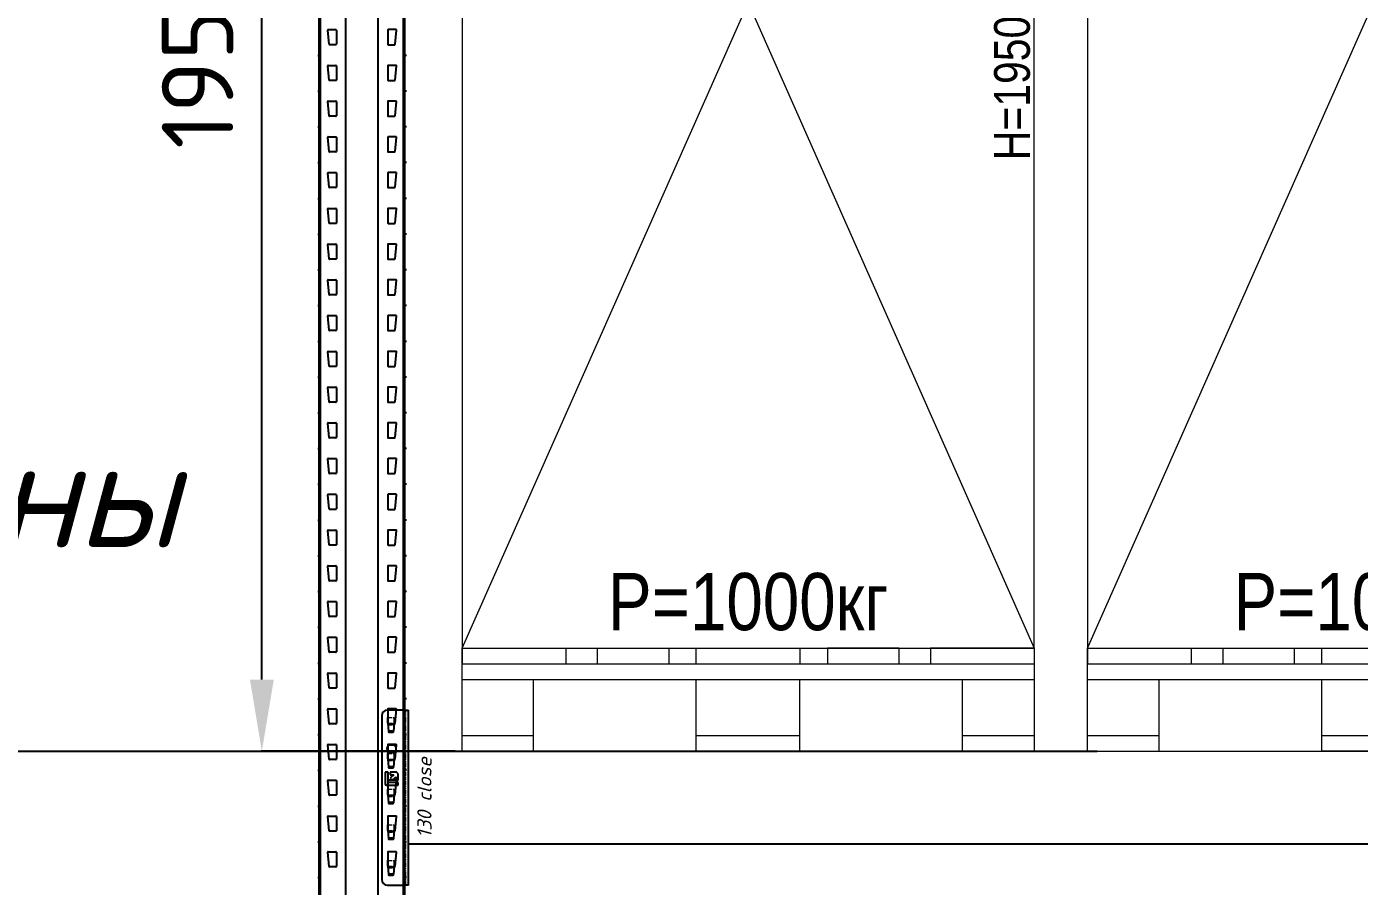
# Model space of a CAD drawing. Header units: millimetres. Extents: x 2140 to 223837, y 2113 to 170313.
# Drawn here: x 168975 to 170839, y 115182 to 116385 of the extents above; entities that cross this region are included whole.
import ezdxf
from ezdxf.enums import TextEntityAlignment as Align

# ---------------------------------------------------------------- set-up
doc = ezdxf.new("R2010")
doc.units = ezdxf.units.MM
doc.linetypes.add('PHANTOM', pattern=[12.7, 6.35, -1.27, 1.27, -1.27, 1.27, -1.27])
doc.layers.add('0_ANNOT_Dimensions', color=7, linetype='Continuous')
doc.layers.add('2.Стойка', color=7, linetype='Continuous')
for name, color, linetype, lineweight in [('1.Балка', 5, 'Continuous', 0), ('20.Груз', 7, 'Continuous', 0), ('25.Размера', 7, 'Continuous', 0), ('37.Паллеты', 32, 'Continuous', 0), ('7.Поддон', 32, 'Continuous', 0)]:
    doc.layers.add(name, color=color, linetype=linetype, lineweight=lineweight)
doc.styles.add('Arial Narrow', font='ARIALN.TTF')
doc.styles.add('GOST', font='isocpeur.ttf')
doc.styles.add('HILTI', font='isocpeui.ttf')
doc.styles.get("Standard").update_dxf_attribs({"font": 'isocpeur.ttf'})
doc.styles.add('Курсив', font='isocpeui.ttf')
doc.dimstyles.new('100', dxfattribs={"dimtxt": 100, "dimasz": 100, "dimexe": 1, "dimexo": 10, "dimgap": 40, "dimtad": 1, "dimdec": 0, "dimzin": 0, "dimdsep": 46, "dimtxsty": 'Standard', "dimcen": 0.09, "dimadec": 0, "dimazin": 0, "dimtfac": 1, "dimtdec": 0, "dimtofl": 0, "dimtmove": 0, "dimatfit": 3, "dimfxl": 1, "dimtolj": 1, "dimtzin": 0, "dimarcsym": 0})
doc.dimstyles.new('80', dxfattribs={"dimtxt": 80, "dimasz": 80, "dimexe": 0.18, "dimexo": 0, "dimgap": 20, "dimtad": 1, "dimdec": 0, "dimzin": 0, "dimdsep": 46, "dimtxsty": 'Курсив', "dimcen": 0.09, "dimadec": 0, "dimazin": 0, "dimtfac": 1, "dimtdec": 0, "dimtofl": 0, "dimtmove": 0, "dimatfit": 3, "dimfxl": 0.18, "dimtolj": 1, "dimtzin": 0, "dimarcsym": 0})
doc.dimstyles.new('blok40', dxfattribs={"dimtxt": 40, "dimasz": 80, "dimexe": 0.18, "dimexo": 0, "dimgap": 5, "dimtad": 1, "dimtoh": 1, "dimdec": 0, "dimzin": 0, "dimdsep": 46, "dimtxsty": 'GOST', "dimblk": 'NONE', "dimcen": 0.09, "dimse1": 1, "dimse2": 1, "dimsd1": 1, "dimsd2": 1, "dimadec": 0, "dimazin": 0, "dimtfac": 1, "dimtdec": 0, "dimtofl": 0, "dimtmove": 0, "dimatfit": 2, "dimldrblk": 'NONE', "dimfxl": 0.18, "dimtolj": 1, "dimtzin": 0, "dimarcsym": 0})
doc.dimstyles.new('Рзм блок', dxfattribs={"dimtxt": 40, "dimasz": 80, "dimexe": 0.18, "dimexo": 0, "dimgap": 5, "dimtad": 1, "dimtoh": 1, "dimdec": 0, "dimzin": 0, "dimdsep": 46, "dimtxsty": 'Курсив', "dimblk": 'NONE', "dimcen": 0.09, "dimse1": 1, "dimse2": 1, "dimsd1": 1, "dimsd2": 1, "dimadec": 0, "dimazin": 0, "dimtfac": 1, "dimtdec": 0, "dimtofl": 0, "dimtmove": 0, "dimatfit": 2, "dimldrblk": 'NONE', "dimfxl": 0.18, "dimtolj": 1, "dimtzin": 0, "dimarcsym": 0})

# ---------------------------------------------------------------- blocks, each defined once
blk = doc.blocks.new('*U491')
at = {"layer": '2.Стойка', "color": 0, "linetype": 'ByBlock'}
for p, q in [((-120, 0), (-120, 12200)), ((-118, 0), (-118, 12200)), ((-82.7, 0), (-82.7, 12200)), ((-37.3, 0), (-37.3, 12200)), ((-2, 0), (-2, 12200)), ((0, 0), (0, 12200)), ((-106.1, 6630.5), (-108, 6650.5)), ((-107.5, 6651), (-96.5, 6651)), ((-96, 6650.5), (-96, 6630.5)), ((-24, 6650.5), (-24, 6630.5)), ((-12.5, 6651), (-23.5, 6651)), ((-13.9, 6630.5), (-12, 6650.5)), ((-120, 6620.5), (-118, 6620.5)), ((-96.5, 6630), (-105.6, 6630)), ((-23.5, 6630), (-14.4, 6630)), ((0, 6620.5), (-2, 6620.5)), ((-122, 6615), (-118, 6615)), ((-120, 6609.5), (-118, 6609.5)), ((-106.1, 6580.5), (-108, 6600.5)), ((-107.5, 6601), (-96.5, 6601)), ((-96, 6600.5), (-96, 6580.5)), ((-24, 6600.5), (-24, 6580.5)), ((-12.5, 6601), (-23.5, 6601)), ((-13.9, 6580.5), (-12, 6600.5)), ((2, 6615), (-2, 6615)), ((0, 6609.5), (-2, 6609.5)), ((-122, 6565), (-118, 6565)), ((-120, 6570.5), (-118, 6570.5)), ((-96.5, 6580), (-105.6, 6580)), ((-23.5, 6580), (-14.4, 6580)), ((0, 6570.5), (-2, 6570.5)), ((2, 6565), (-2, 6565)), ((-120, 6559.5), (-118, 6559.5)), ((-106.1, 6530.5), (-108, 6550.5)), ((-107.5, 6551), (-96.5, 6551)), ((-96, 6550.5), (-96, 6530.5)), ((-24, 6550.5), (-24, 6530.5)), ((-12.5, 6551), (-23.5, 6551)), ((-13.9, 6530.5), (-12, 6550.5)), ((0, 6559.5), (-2, 6559.5)), ((-96.5, 6530), (-105.6, 6530)), ((-23.5, 6530), (-14.4, 6530)), ((-122, 6515), (-118, 6515)), ((-120, 6520.5), (-118, 6520.5)), ((-120, 6509.5), (-118, 6509.5)), ((0, 6520.5), (-2, 6520.5)), ((2, 6515), (-2, 6515)), ((0, 6509.5), (-2, 6509.5)), ((-106.1, 6480.5), (-108, 6500.5)), ((-107.5, 6501), (-96.5, 6501)), ((-96, 6500.5), (-96, 6480.5)), ((-24, 6500.5), (-24, 6480.5)), ((-12.5, 6501), (-23.5, 6501)), ((-13.9, 6480.5), (-12, 6500.5)), ((-120, 6470.5), (-118, 6470.5)), ((-96.5, 6480), (-105.6, 6480)), ((-23.5, 6480), (-14.4, 6480)), ((0, 6470.5), (-2, 6470.5)), ((-122, 6465), (-118, 6465)), ((-120, 6459.5), (-118, 6459.5)), ((-107.5, 6451), (-96.5, 6451)), ((-12.5, 6451), (-23.5, 6451)), ((2, 6465), (-2, 6465)), ((0, 6459.5), (-2, 6459.5)), ((-106.1, 6430.5), (-108, 6450.5)), ((-96, 6450.5), (-96, 6430.5)), ((-24, 6450.5), (-24, 6430.5)), ((-13.9, 6430.5), (-12, 6450.5)), ((-122, 6415), (-118, 6415)), ((-120, 6420.5), (-118, 6420.5)), ((-96.5, 6430), (-105.6, 6430)), ((-23.5, 6430), (-14.4, 6430)), ((0, 6420.5), (-2, 6420.5)), ((2, 6415), (-2, 6415)), ((-120, 6409.5), (-118, 6409.5)), ((-106.1, 6380.5), (-108, 6400.5)), ((-107.5, 6401), (-96.5, 6401)), ((-96, 6400.5), (-96, 6380.5)), ((-24, 6400.5), (-24, 6380.5)), ((-12.5, 6401), (-23.5, 6401)), ((-13.9, 6380.5), (-12, 6400.5)), ((0, 6409.5), (-2, 6409.5)), ((-96.5, 6380), (-105.6, 6380)), ((-23.5, 6380), (-14.4, 6380)), ((-122, 6365), (-118, 6365)), ((-120, 6370.5), (-118, 6370.5)), ((-120, 6359.5), (-118, 6359.5)), ((0, 6370.5), (-2, 6370.5)), ((2, 6365), (-2, 6365)), ((0, 6359.5), (-2, 6359.5)), ((-106.1, 6330.5), (-108, 6350.5)), ((-107.5, 6351), (-96.5, 6351)), ((-96, 6350.5), (-96, 6330.5)), ((-24, 6350.5), (-24, 6330.5)), ((-12.5, 6351), (-23.5, 6351)), ((-13.9, 6330.5), (-12, 6350.5)), ((-120, 6320.5), (-118, 6320.5)), ((-96.5, 6330), (-105.6, 6330)), ((-23.5, 6330), (-14.4, 6330)), ((0, 6320.5), (-2, 6320.5)), ((-122, 6315), (-118, 6315)), ((-120, 6309.5), (-118, 6309.5)), ((2, 6315), (-2, 6315)), ((0, 6309.5), (-2, 6309.5)), ((-106.1, 6280.5), (-108, 6300.5)), ((-107.5, 6301), (-96.5, 6301)), ((-96, 6300.5), (-96, 6280.5)), ((-24, 6300.5), (-24, 6280.5)), ((-12.5, 6301), (-23.5, 6301)), ((-13.9, 6280.5), (-12, 6300.5)), ((-122, 6265), (-118, 6265)), ((-120, 6270.5), (-118, 6270.5)), ((-96.5, 6280), (-105.6, 6280)), ((-23.5, 6280), (-14.4, 6280)), ((0, 6270.5), (-2, 6270.5)), ((2, 6265), (-2, 6265)), ((-120, 6259.5), (-118, 6259.5)), ((-106.1, 6230.5), (-108, 6250.5)), ((-107.5, 6251), (-96.5, 6251)), ((-96, 6250.5), (-96, 6230.5)), ((-24, 6250.5), (-24, 6230.5)), ((-12.5, 6251), (-23.5, 6251)), ((-13.9, 6230.5), (-12, 6250.5)), ((0, 6259.5), (-2, 6259.5)), ((-96.5, 6230), (-105.6, 6230)), ((-23.5, 6230), (-14.4, 6230)), ((-122, 6215), (-118, 6215)), ((-120, 6220.5), (-118, 6220.5)), ((-120, 6209.5), (-118, 6209.5)), ((0, 6220.5), (-2, 6220.5)), ((2, 6215), (-2, 6215)), ((0, 6209.5), (-2, 6209.5)), ((-106.1, 6180.5), (-108, 6200.5)), ((-107.5, 6201), (-96.5, 6201)), ((-96, 6200.5), (-96, 6180.5)), ((-24, 6200.5), (-24, 6180.5)), ((-12.5, 6201), (-23.5, 6201)), ((-13.9, 6180.5), (-12, 6200.5)), ((-96.5, 6180), (-105.6, 6180)), ((-23.5, 6180), (-14.4, 6180)), ((-122, 6165), (-118, 6165)), ((-120, 6170.5), (-118, 6170.5)), ((-120, 6159.5), (-118, 6159.5)), ((0, 6170.5), (-2, 6170.5)), ((2, 6165), (-2, 6165)), ((0, 6159.5), (-2, 6159.5)), ((-106.1, 6130.5), (-108, 6150.5)), ((-107.5, 6151), (-96.5, 6151)), ((-96, 6150.5), (-96, 6130.5)), ((-24, 6150.5), (-24, 6130.5)), ((-12.5, 6151), (-23.5, 6151)), ((-13.9, 6130.5), (-12, 6150.5)), ((-122, 6115), (-118, 6115)), ((-120, 6120.5), (-118, 6120.5)), ((-96.5, 6130), (-105.6, 6130)), ((-23.5, 6130), (-14.4, 6130)), ((0, 6120.5), (-2, 6120.5)), ((2, 6115), (-2, 6115)), ((-120, 6109.5), (-118, 6109.5)), ((-106.1, 6080.5), (-108, 6100.5)), ((-107.5, 6101), (-96.5, 6101)), ((-96, 6100.5), (-96, 6080.5)), ((-24, 6100.5), (-24, 6080.5)), ((-12.5, 6101), (-23.5, 6101)), ((-13.9, 6080.5), (-12, 6100.5)), ((0, 6109.5), (-2, 6109.5)), ((-96.5, 6080), (-105.6, 6080)), ((-23.5, 6080), (-14.4, 6080)), ((-122, 6065), (-118, 6065)), ((-120, 6070.5), (-118, 6070.5)), ((-120, 6059.5), (-118, 6059.5)), ((0, 6070.5), (-2, 6070.5)), ((2, 6065), (-2, 6065)), ((0, 6059.5), (-2, 6059.5)), ((-106.1, 6030.5), (-108, 6050.5)), ((-107.5, 6051), (-96.5, 6051)), ((-96, 6050.5), (-96, 6030.5)), ((-24, 6050.5), (-24, 6030.5)), ((-12.5, 6051), (-23.5, 6051)), ((-13.9, 6030.5), (-12, 6050.5)), ((-96.5, 6030), (-105.6, 6030)), ((-23.5, 6030), (-14.4, 6030)), ((-122, 6015), (-118, 6015)), ((-120, 6020.5), (-118, 6020.5)), ((-120, 6009.5), (-118, 6009.5)), ((0, 6020.5), (-2, 6020.5)), ((2, 6015), (-2, 6015)), ((0, 6009.5), (-2, 6009.5)), ((-106.1, 5980.5), (-108, 6000.5)), ((-107.5, 6001), (-96.5, 6001)), ((-96, 6000.5), (-96, 5980.5)), ((-24, 6000.5), (-24, 5980.5)), ((-12.5, 6001), (-23.5, 6001)), ((-13.9, 5980.5), (-12, 6000.5)), ((-120, 5970.5), (-118, 5970.5)), ((-96.5, 5980), (-105.6, 5980)), ((-23.5, 5980), (-14.4, 5980)), ((0, 5970.5), (-2, 5970.5)), ((-122, 5965), (-118, 5965)), ((-120, 5959.5), (-118, 5959.5)), ((-106.1, 5930.5), (-108, 5950.5)), ((-107.5, 5951), (-96.5, 5951)), ((-96, 5950.5), (-96, 5930.5)), ((-24, 5950.5), (-24, 5930.5)), ((-12.5, 5951), (-23.5, 5951)), ((-13.9, 5930.5), (-12, 5950.5)), ((2, 5965), (-2, 5965)), ((0, 5959.5), (-2, 5959.5)), ((-96.5, 5930), (-105.6, 5930)), ((-23.5, 5930), (-14.4, 5930)), ((-122, 5915), (-118, 5915)), ((-120, 5920.5), (-118, 5920.5)), ((0, 5920.5), (-2, 5920.5)), ((2, 5915), (-2, 5915)), ((-120, 5909.5), (-118, 5909.5)), ((-106.1, 5880.5), (-108, 5900.5)), ((-107.5, 5901), (-96.5, 5901)), ((-96, 5900.5), (-96, 5880.5)), ((-24, 5900.5), (-24, 5880.5)), ((-12.5, 5901), (-23.5, 5901)), ((-13.9, 5880.5), (-12, 5900.5)), ((0, 5909.5), (-2, 5909.5)), ((-96.5, 5880), (-105.6, 5880)), ((-23.5, 5880), (-14.4, 5880)), ((-122, 5865), (-118, 5865)), ((-120, 5870.5), (-118, 5870.5)), ((-120, 5859.5), (-118, 5859.5)), ((0, 5870.5), (-2, 5870.5)), ((2, 5865), (-2, 5865)), ((0, 5859.5), (-2, 5859.5)), ((-106.1, 5830.5), (-108, 5850.5)), ((-107.5, 5851), (-96.5, 5851)), ((-96, 5850.5), (-96, 5830.5)), ((-24, 5850.5), (-24, 5830.5)), ((-12.5, 5851), (-23.5, 5851)), ((-13.9, 5830.5), (-12, 5850.5)), ((-120, 5820.5), (-118, 5820.5)), ((-96.5, 5830), (-105.6, 5830)), ((-23.5, 5830), (-14.4, 5830)), ((0, 5820.5), (-2, 5820.5)), ((-122, 5815), (-118, 5815)), ((-120, 5809.5), (-118, 5809.5)), ((-106.1, 5780.5), (-108, 5800.5)), ((-107.5, 5801), (-96.5, 5801)), ((-96, 5800.5), (-96, 5780.5)), ((-24, 5800.5), (-24, 5780.5)), ((-12.5, 5801), (-23.5, 5801)), ((-13.9, 5780.5), (-12, 5800.5)), ((2, 5815), (-2, 5815)), ((0, 5809.5), (-2, 5809.5)), ((-96.5, 5780), (-105.6, 5780)), ((-23.5, 5780), (-14.4, 5780)), ((-122, 5765), (-118, 5765)), ((-120, 5770.5), (-118, 5770.5)), ((0, 5770.5), (-2, 5770.5)), ((2, 5765), (-2, 5765)), ((-120, 5759.5), (-118, 5759.5)), ((-106.1, 5730.5), (-108, 5750.5)), ((-107.5, 5751), (-96.5, 5751)), ((-96, 5750.5), (-96, 5730.5)), ((-24, 5750.5), (-24, 5730.5)), ((-12.5, 5751), (-23.5, 5751)), ((-13.9, 5730.5), (-12, 5750.5)), ((0, 5759.5), (-2, 5759.5)), ((-96.5, 5730), (-105.6, 5730)), ((-23.5, 5730), (-14.4, 5730)), ((-122, 5715), (-118, 5715)), ((-120, 5720.5), (-118, 5720.5)), ((-120, 5709.5), (-118, 5709.5)), ((0, 5720.5), (-2, 5720.5)), ((2, 5715), (-2, 5715)), ((0, 5709.5), (-2, 5709.5)), ((-106.1, 5680.5), (-108, 5700.5)), ((-107.5, 5701), (-96.5, 5701)), ((-96, 5700.5), (-96, 5680.5)), ((-24, 5700.5), (-24, 5680.5)), ((-12.5, 5701), (-23.5, 5701)), ((-13.9, 5680.5), (-12, 5700.5)), ((-120, 5670.5), (-118, 5670.5)), ((-96.5, 5680), (-105.6, 5680)), ((-23.5, 5680), (-14.4, 5680)), ((0, 5670.5), (-2, 5670.5)), ((-122, 5665), (-118, 5665)), ((-120, 5659.5), (-118, 5659.5)), ((-106.1, 5630.5), (-108, 5650.5)), ((-107.5, 5651), (-96.5, 5651)), ((-96, 5650.5), (-96, 5630.5)), ((-24, 5650.5), (-24, 5630.5)), ((-12.5, 5651), (-23.5, 5651)), ((-13.9, 5630.5), (-12, 5650.5)), ((2, 5665), (-2, 5665)), ((0, 5659.5), (-2, 5659.5)), ((-122, 5615), (-118, 5615)), ((-120, 5620.5), (-118, 5620.5)), ((-96.5, 5630), (-105.6, 5630)), ((-23.5, 5630), (-14.4, 5630)), ((0, 5620.5), (-2, 5620.5)), ((2, 5615), (-2, 5615)), ((-120, 5609.5), (-118, 5609.5)), ((-106.1, 5580.5), (-108, 5600.5)), ((-107.5, 5601), (-96.5, 5601)), ((-96, 5600.5), (-96, 5580.5)), ((-24, 5600.5), (-24, 5580.5)), ((-12.5, 5601), (-23.5, 5601)), ((-13.9, 5580.5), (-12, 5600.5)), ((0, 5609.5), (-2, 5609.5)), ((-96.5, 5580), (-105.6, 5580)), ((-23.5, 5580), (-14.4, 5580)), ((-122, 5565), (-118, 5565)), ((-120, 5570.5), (-118, 5570.5)), ((-120, 5559.5), (-118, 5559.5)), ((0, 5570.5), (-2, 5570.5)), ((2, 5565), (-2, 5565)), ((0, 5559.5), (-2, 5559.5)), ((-106.1, 5530.5), (-108, 5550.5)), ((-107.5, 5551), (-96.5, 5551)), ((-96, 5550.5), (-96, 5530.5)), ((-24, 5550.5), (-24, 5530.5)), ((-12.5, 5551), (-23.5, 5551)), ((-13.9, 5530.5), (-12, 5550.5)), ((-120, 5520.5), (-118, 5520.5)), ((-96.5, 5530), (-105.6, 5530)), ((-23.5, 5530), (-14.4, 5530)), ((0, 5520.5), (-2, 5520.5)), ((-122, 5515), (-118, 5515)), ((-120, 5509.5), (-118, 5509.5)), ((-106.1, 5480.5), (-108, 5500.5)), ((-107.5, 5501), (-96.5, 5501)), ((-96, 5500.5), (-96, 5480.5)), ((-24, 5500.5), (-24, 5480.5)), ((-12.5, 5501), (-23.5, 5501)), ((-13.9, 5480.5), (-12, 5500.5)), ((2, 5515), (-2, 5515)), ((0, 5509.5), (-2, 5509.5)), ((-122, 5465), (-118, 5465)), ((-120, 5470.5), (-118, 5470.5)), ((-96.5, 5480), (-105.6, 5480)), ((-23.5, 5480), (-14.4, 5480)), ((0, 5470.5), (-2, 5470.5)), ((2, 5465), (-2, 5465)), ((-120, 5459.5), (-118, 5459.5)), ((0, 5459.5), (-2, 5459.5))]:
    blk.add_line(p, q, dxfattribs=at)
for centre, start, end in [((-107.5, 6650.5), 90, 185.4403), ((-96.5, 6650.5), 0, 90), ((-23.5, 6650.5), 90, 180), ((-12.5, 6650.5), 354.5597, 90), ((-105.6, 6630.5), 185.4403, 270), ((-96.5, 6630.5), 270, 0), ((-23.5, 6630.5), 180, 270), ((-14.4, 6630.5), 270, 354.5597), ((-107.5, 6600.5), 90, 185.4403), ((-96.5, 6600.5), 0, 90), ((-23.5, 6600.5), 90, 180), ((-12.5, 6600.5), 354.5597, 90), ((-105.6, 6580.5), 185.4403, 270), ((-96.5, 6580.5), 270, 0), ((-23.5, 6580.5), 180, 270), ((-14.4, 6580.5), 270, 354.5597), ((-107.5, 6550.5), 90, 185.4403), ((-96.5, 6550.5), 0, 90), ((-23.5, 6550.5), 90, 180), ((-12.5, 6550.5), 354.5597, 90), ((-105.6, 6530.5), 185.4403, 270), ((-96.5, 6530.5), 270, 0), ((-23.5, 6530.5), 180, 270), ((-14.4, 6530.5), 270, 354.5597), ((-107.5, 6500.5), 90, 185.4403), ((-96.5, 6500.5), 0, 90), ((-23.5, 6500.5), 90, 180), ((-12.5, 6500.5), 354.5597, 90), ((-105.6, 6480.5), 185.4403, 270), ((-96.5, 6480.5), 270, 0), ((-23.5, 6480.5), 180, 270), ((-14.4, 6480.5), 270, 354.5597), ((-107.5, 6450.5), 90, 185.4403), ((-96.5, 6450.5), 0, 90), ((-23.5, 6450.5), 90, 180), ((-12.5, 6450.5), 354.5597, 90), ((-105.6, 6430.5), 185.4403, 270), ((-96.5, 6430.5), 270, 0), ((-23.5, 6430.5), 180, 270), ((-14.4, 6430.5), 270, 354.5597), ((-107.5, 6400.5), 90, 185.4403), ((-96.5, 6400.5), 0, 90), ((-23.5, 6400.5), 90, 180), ((-12.5, 6400.5), 354.5597, 90), ((-105.6, 6380.5), 185.4403, 270), ((-96.5, 6380.5), 270, 0), ((-23.5, 6380.5), 180, 270), ((-14.4, 6380.5), 270, 354.5597), ((-107.5, 6350.5), 90, 185.4403), ((-96.5, 6350.5), 0, 90), ((-23.5, 6350.5), 90, 180), ((-12.5, 6350.5), 354.5597, 90), ((-105.6, 6330.5), 185.4403, 270), ((-96.5, 6330.5), 270, 0), ((-23.5, 6330.5), 180, 270), ((-14.4, 6330.5), 270, 354.5597), ((-107.5, 6300.5), 90, 185.4403), ((-96.5, 6300.5), 0, 90), ((-23.5, 6300.5), 90, 180), ((-12.5, 6300.5), 354.5597, 90), ((-105.6, 6280.5), 185.4403, 270), ((-96.5, 6280.5), 270, 0), ((-23.5, 6280.5), 180, 270), ((-14.4, 6280.5), 270, 354.5597), ((-107.5, 6250.5), 90, 185.4403), ((-96.5, 6250.5), 0, 90), ((-23.5, 6250.5), 90, 180), ((-12.5, 6250.5), 354.5597, 90), ((-105.6, 6230.5), 185.4403, 270), ((-96.5, 6230.5), 270, 0), ((-23.5, 6230.5), 180, 270), ((-14.4, 6230.5), 270, 354.5597), ((-107.5, 6200.5), 90, 185.4403), ((-96.5, 6200.5), 0, 90), ((-23.5, 6200.5), 90, 180), ((-12.5, 6200.5), 354.5597, 90), ((-105.6, 6180.5), 185.4403, 270), ((-96.5, 6180.5), 270, 0), ((-23.5, 6180.5), 180, 270), ((-14.4, 6180.5), 270, 354.5597), ((-107.5, 6150.5), 90, 185.4403), ((-96.5, 6150.5), 0, 90), ((-23.5, 6150.5), 90, 180), ((-12.5, 6150.5), 354.5597, 90), ((-105.6, 6130.5), 185.4403, 270), ((-96.5, 6130.5), 270, 0), ((-23.5, 6130.5), 180, 270), ((-14.4, 6130.5), 270, 354.5597), ((-107.5, 6100.5), 90, 185.4403), ((-96.5, 6100.5), 0, 90), ((-23.5, 6100.5), 90, 180), ((-12.5, 6100.5), 354.5597, 90), ((-105.6, 6080.5), 185.4403, 270), ((-96.5, 6080.5), 270, 0), ((-23.5, 6080.5), 180, 270), ((-14.4, 6080.5), 270, 354.5597), ((-107.5, 6050.5), 90, 185.4403), ((-96.5, 6050.5), 0, 90), ((-23.5, 6050.5), 90, 180), ((-12.5, 6050.5), 354.5597, 90), ((-105.6, 6030.5), 185.4403, 270), ((-96.5, 6030.5), 270, 0), ((-23.5, 6030.5), 180, 270), ((-14.4, 6030.5), 270, 354.5597), ((-107.5, 6000.5), 90, 185.4403), ((-96.5, 6000.5), 0, 90), ((-23.5, 6000.5), 90, 180), ((-12.5, 6000.5), 354.5597, 90), ((-105.6, 5980.5), 185.4403, 270), ((-96.5, 5980.5), 270, 0), ((-23.5, 5980.5), 180, 270), ((-14.4, 5980.5), 270, 354.5597), ((-107.5, 5950.5), 90, 185.4403), ((-96.5, 5950.5), 0, 90), ((-23.5, 5950.5), 90, 180), ((-12.5, 5950.5), 354.5597, 90), ((-105.6, 5930.5), 185.4403, 270), ((-96.5, 5930.5), 270, 0), ((-23.5, 5930.5), 180, 270), ((-14.4, 5930.5), 270, 354.5597), ((-107.5, 5900.5), 90, 185.4403), ((-96.5, 5900.5), 0, 90), ((-23.5, 5900.5), 90, 180), ((-12.5, 5900.5), 354.5597, 90), ((-105.6, 5880.5), 185.4403, 270), ((-96.5, 5880.5), 270, 0), ((-23.5, 5880.5), 180, 270), ((-14.4, 5880.5), 270, 354.5597), ((-107.5, 5850.5), 90, 185.4403), ((-96.5, 5850.5), 0, 90), ((-23.5, 5850.5), 90, 180), ((-12.5, 5850.5), 354.5597, 90), ((-105.6, 5830.5), 185.4403, 270), ((-96.5, 5830.5), 270, 0), ((-23.5, 5830.5), 180, 270), ((-14.4, 5830.5), 270, 354.5597), ((-107.5, 5800.5), 90, 185.4403), ((-96.5, 5800.5), 0, 90), ((-23.5, 5800.5), 90, 180), ((-12.5, 5800.5), 354.5597, 90), ((-105.6, 5780.5), 185.4403, 270), ((-96.5, 5780.5), 270, 0), ((-23.5, 5780.5), 180, 270), ((-14.4, 5780.5), 270, 354.5597), ((-107.5, 5750.5), 90, 185.4403), ((-96.5, 5750.5), 0, 90), ((-23.5, 5750.5), 90, 180), ((-12.5, 5750.5), 354.5597, 90), ((-105.6, 5730.5), 185.4403, 270), ((-96.5, 5730.5), 270, 0), ((-23.5, 5730.5), 180, 270), ((-14.4, 5730.5), 270, 354.5597), ((-107.5, 5700.5), 90, 185.4403), ((-96.5, 5700.5), 0, 90), ((-23.5, 5700.5), 90, 180), ((-12.5, 5700.5), 354.5597, 90), ((-105.6, 5680.5), 185.4403, 270), ((-96.5, 5680.5), 270, 0), ((-23.5, 5680.5), 180, 270), ((-14.4, 5680.5), 270, 354.5597), ((-107.5, 5650.5), 90, 185.4403), ((-96.5, 5650.5), 0, 90), ((-23.5, 5650.5), 90, 180), ((-12.5, 5650.5), 354.5597, 90), ((-105.6, 5630.5), 185.4403, 270), ((-96.5, 5630.5), 270, 0), ((-23.5, 5630.5), 180, 270), ((-14.4, 5630.5), 270, 354.5597), ((-107.5, 5600.5), 90, 185.4403), ((-96.5, 5600.5), 0, 90), ((-23.5, 5600.5), 90, 180), ((-12.5, 5600.5), 354.5597, 90), ((-105.6, 5580.5), 185.4403, 270), ((-96.5, 5580.5), 270, 0), ((-23.5, 5580.5), 180, 270), ((-14.4, 5580.5), 270, 354.5597), ((-107.5, 5550.5), 90, 185.4403), ((-96.5, 5550.5), 0, 90), ((-23.5, 5550.5), 90, 180), ((-12.5, 5550.5), 354.5597, 90), ((-105.6, 5530.5), 185.4403, 270), ((-96.5, 5530.5), 270, 0), ((-23.5, 5530.5), 180, 270), ((-14.4, 5530.5), 270, 354.5597), ((-107.5, 5500.5), 90, 185.4403), ((-96.5, 5500.5), 0, 90), ((-23.5, 5500.5), 90, 180), ((-12.5, 5500.5), 354.5597, 90), ((-105.6, 5480.5), 185.4403, 270), ((-96.5, 5480.5), 270, 0), ((-23.5, 5480.5), 180, 270), ((-14.4, 5480.5), 270, 354.5597)]:
    blk.add_arc(centre, 0.5, start, end, dxfattribs=at)
blk = doc.blocks.new('*D436')
at = {"layer": 'Defpoints', "color": 0, "transparency": 16777216}
for p in [(5, -23.2), (42.2, -23.2), (5, -153.2)]:
    blk.add_point(p, dxfattribs=at)
at = {"layer": '0_ANNOT_Dimensions', "color": 0, "transparency": 16777216, "insert": (27.2, -88.2), "char_height": 20, "attachment_point": 5, "rotation": 90, "style": 'Курсив'}
blk.add_mtext('\\A1;130 close', dxfattribs=at)
blk = doc.blocks.new('_None')
blk = doc.blocks.new('поддон')
at = {"layer": '7.Поддон', "color": 0, "linetype": 'ByBlock'}
for p, q in [((0, 0), (0, 144)), ((0, 144), (0, 122)), ((0, 144), (145, 144)), ((145, 144), (145, 122)), ((189, 144), (289, 144)), ((189, 144), (189, 122)), ((289, 144), (289, 122)), ((327.5, 122), (327.5, 144)), ((327.5, 144), (472.5, 144)), ((472.5, 144), (472.5, 122)), ((611, 144), (511, 144)), ((511, 144), (511, 122)), ((611, 144), (611, 122)), ((800, 144), (655, 144)), ((655, 144), (655, 122)), ((800, 144), (800, 0)), ((0, 122), (800, 122)), ((0, 100), (800, 100)), ((100, 0), (100, 100)), ((327.5, 0), (327.5, 100)), ((472.5, 0), (472.5, 100)), ((700, 0), (700, 100)), ((0, 22), (100, 22)), ((327.5, 22), (472.5, 22)), ((700, 22), (800, 22)), ((0, 0), (100, 0)), ((400, 0), (327.5, 0)), ((400, 0), (472.5, 0)), ((800, 0), (700, 0))]:
    blk.add_line(p, q, dxfattribs=at)
blk = doc.blocks.new('*D1109')
at = {"layer": 'Defpoints', "color": 0, "linetype": 'ByBlock', "transparency": 16777216}
for p in [(475, 1000, 0), (475, 0, 0), (475, 0)]:
    blk.add_point(p, dxfattribs=at)
at = {"layer": '25.Размера', "color": 0, "linetype": 'ByBlock', "transparency": 16777216, "insert": (475, 208.6), "char_height": 80, "attachment_point": 5, "style": 'Arial Narrow'}
blk.add_mtext('\\A1;Р=1000кг', dxfattribs=at)
blk = doc.blocks.new('*D1100')
at = {"layer": 'Defpoints', "color": 0, "linetype": 'ByBlock', "transparency": 16777216}
for p in [(875, 1950), (875, 1950), (875, 0)]:
    blk.add_point(p, dxfattribs=at)
at = {"layer": '25.Размера', "color": 0, "linetype": 'ByBlock', "transparency": 16777216, "insert": (844.5, 975), "char_height": 50, "attachment_point": 5, "rotation": 90, "style": 'Arial Narrow'}
blk.add_mtext('\\A1;Н=1950 мм', dxfattribs=at)
blk = doc.blocks.new('*D1103')
at = {"layer": 'Defpoints', "color": 0, "linetype": 'ByBlock', "transparency": 16777216}
for p in [(1350, 1000, 0), (1350, 0, 0), (1350, 0)]:
    blk.add_point(p, dxfattribs=at)
at = {"layer": '25.Размера', "color": 0, "linetype": 'ByBlock', "transparency": 16777216, "insert": (1350, 208.6), "char_height": 80, "attachment_point": 5, "style": 'Arial Narrow'}
blk.add_mtext('\\A1;Р=1000кг', dxfattribs=at)
blk = doc.blocks.new('*D1113')
at = {"layer": '0_ANNOT_Dimensions', "color": 0, "lineweight": -2, "transparency": 16777216}
for p, q in [((169574.1, 117321.3), (169302.9, 117321.3)), ((169303.9, 115471.3), (169303.9, 117221.3)), ((169574.1, 115371.3), (169302.9, 115371.3))]:
    blk.add_line(p, q, dxfattribs=at)
at = {"layer": '0_ANNOT_Dimensions', "color": 0, "transparency": 16777216}
for points in [[(169287.2, 117221.3), (169320.6, 117221.3), (169303.9, 117321.3)], [(169287.2, 115471.3), (169320.6, 115471.3), (169303.9, 115371.3)]]:
    blk.add_solid(points, dxfattribs=at)
at = {"layer": 'Defpoints', "color": 0, "transparency": 16777216}
for p in [(169303.9, 117321.3), (169584.1, 117321.3), (169584.1, 115371.3)]:
    blk.add_point(p, dxfattribs=at)
at = {"layer": '0_ANNOT_Dimensions', "color": 0, "transparency": 16777216, "insert": (169213.9, 116346.3), "char_height": 100, "attachment_point": 5, "rotation": 90}
blk.add_mtext('\\A1;1950', dxfattribs=at)
blk = doc.blocks.new('*U756')
at = {"color": 0, "linetype": 'Continuous', "lineweight": -2}
for p, q in [((0, 0), (0, 4)), ((3.5, 4), (0, 4)), ((3.5, 4), (14, 4)), ((3.529, 0), (-3.529, 0))]:
    blk.add_line(p, q, dxfattribs=at)
at = {"color": 0, "linetype": 'Continuous', "lineweight": 30}
for p, q in [((-3, 3), (0, 0)), ((0, 0), (3, 3))]:
    blk.add_line(p, q, dxfattribs=at)
at = {"color": 0, "linetype": 'Continuous', "lineweight": -2, "style": 'HILTI'}
blk.add_attdef('ОТМЕТКА', (3.5, 4.75), '', height=2.5, dxfattribs=at)
blk.add_attdef('Комментарий', text='', height=2.5, dxfattribs=at).set_placement((3.5, 3.5), align=Align.TOP_LEFT)
blk = doc.blocks.new('*U1625')
at = {"color": 6}
blk.add_line((-1179, -217.5), (1390.7, -217.5), dxfattribs=at)
at = {"color": 6, "xscale": 60, "yscale": 60, "zscale": 60}
blk.add_blockref('*U756', (-1179, -217.5), dxfattribs=at).add_auto_attribs({'ОТМЕТКА': 'п/з экраны'})
blk = doc.blocks.new('*U1624')
at = {"color": 0, "linetype": 'ByBlock', "lineweight": -2, "transparency": 16777216}
blk.add_blockref('*U1625', (0, 0), dxfattribs=at)
blk = doc.blocks.new('*U432')
at = {"layer": '1.Балка', "color": 0, "linetype": 'Continuous', "lineweight": 25}
for p, q in [((-32.5, 26.3), (-32.5, -202.7)), ((-2.5, 34.3), (-24.5, 34.3)), ((-24.2, 15.8), (-24.2, 23.6)), ((-14.6, 15.8), (-14.6, 23.6)), ((-2.5, 34.3), (5, 34.3)), ((5, -210.7), (5, 34.3)), ((-24.2, 15.8), (-23.2, 4.4)), ((-22.4, 5.3), (-16.4, 5.3)), ((-22.2, 3.5), (-16.6, 3.5)), ((-15.6, 4.4), (-14.6, 15.8)), ((-14.9, -14.7), (-22.5, -14.7)), ((-24.2, -34.2), (-24.2, -26.4)), ((-24.2, -34.2), (-23.2, -45.6)), ((-22.5, -24.7), (-14.9, -24.7)), ((-15.6, -45.6), (-14.6, -34.2)), ((-14.6, -34.2), (-14.6, -26.4)), ((-27.5, -52.7), (-27.5, -69.2)), ((-23.7, -52.7), (-27.5, -52.7)), ((-23.7, -66.9), (-23.7, -52.7)), ((-22.4, -44.7), (-16.4, -44.7)), ((-22.2, -46.5), (-16.6, -46.5)), ((-11.7, -52.7), (-20.7, -52.7)), ((-20.7, -52.7), (-20.7, -56.2)), ((-9.5, -54.9), (-11.7, -52.7)), ((-9.5, -63.9), (-9.5, -54.9)), ((-26, -70.7), (-9.5, -70.7)), ((-9.5, -66.9), (-23.7, -66.9)), ((-15.8, -56.2), (-20.9, -61.2)), ((-20.9, -61.2), (-18, -64)), ((-20.7, -56.2), (-15.8, -56.2)), ((-18, -64), (-13, -59)), ((-13, -59), (-13, -63.9)), ((-13, -63.9), (-9.5, -63.9)), ((-9.5, -70.7), (-9.5, -66.9)), ((-24.2, -84.2), (-24.2, -76.4)), ((-24.2, -84.2), (-23.2, -95.6)), ((-15.6, -95.6), (-14.6, -84.2)), ((-14.6, -84.2), (-14.6, -76.4)), ((-22.4, -94.7), (-16.4, -94.7)), ((-22.2, -96.5), (-16.6, -96.5)), ((-24.2, -134.2), (-24.2, -126.4)), ((-14.6, -134.2), (-14.6, -126.4)), ((-24.2, -134.2), (-23.2, -145.6)), ((-22.4, -144.7), (-16.4, -144.7)), ((-22.2, -146.5), (-16.6, -146.5)), ((-15.6, -145.6), (-14.6, -134.2)), ((2705, -153.2), (5, -153.2)), ((-24.2, -184.2), (-24.2, -176.4)), ((-24.2, -184.2), (-23.2, -195.6)), ((-15.6, -195.6), (-14.6, -184.2)), ((-14.6, -184.2), (-14.6, -176.4)), ((-22.4, -194.7), (-16.4, -194.7)), ((-22.2, -196.5), (-16.6, -196.5)), ((-24.5, -210.7), (-2.5, -210.7)), ((5, -210.7), (-2.5, -210.7))]:
    blk.add_line(p, q, dxfattribs=at)
at = {"layer": '1.Балка', "color": 0, "linetype": 'PHANTOM', "lineweight": 18}
for p, q in [((-24.2, 23.6), (-14.6, 23.6)), ((1, -210.7), (1, 34.3)), ((-24.2, 15.7), (-14.6, 15.7)), ((-24.1, 14.7), (-14.7, 14.7)), ((-24, 13.5), (-14.8, 13.5)), ((-24.2, -26.4), (-14.6, -26.4)), ((-24.2, -34.3), (-14.6, -34.3)), ((-24.1, -35.3), (-14.7, -35.3)), ((-24, -36.5), (-14.8, -36.5)), ((-24.2, -76.4), (-14.6, -76.4)), ((-24.2, -84.3), (-14.6, -84.3)), ((-24.1, -85.3), (-14.7, -85.3)), ((-24, -86.5), (-14.8, -86.5)), ((-24.2, -126.4), (-14.6, -126.4)), ((-24.2, -134.3), (-14.6, -134.3)), ((-24.1, -135.3), (-14.7, -135.3)), ((-24, -136.5), (-14.8, -136.5)), ((-24.2, -176.4), (-14.6, -176.4)), ((-24.2, -184.3), (-14.6, -184.3)), ((-24.1, -185.3), (-14.7, -185.3)), ((-24, -186.5), (-14.8, -186.5))]:
    blk.add_line(p, q, dxfattribs=at)
at = {"layer": '1.Балка', "color": 0}
blk.add_line((5, -23.2), (2705, -23.2), dxfattribs=at)
at = {"layer": '1.Балка', "color": 0, "linetype": 'Continuous', "lineweight": 25}
for centre, radius, start, end in [((-24.5, 26.3), 8, 90.0003, 179.9996), ((-22.4, 6.3), 0.99, 185.9117, 270.8038), ((-22.2, 4.5), 1.03, 183.6643, 268.5085), ((-22.2, 4.5), 1, 184.9955, 270.0045), ((-16.6, 4.5), 1.03, 271.4915, 356.3357), ((-16.6, 4.5), 1, 270.0014, 354.9985), ((-16.4, 6.3), 0.99, 269.1962, 354.0883), ((-19.2, -19.7), 6, 123.5568, 236.4432), ((-18.2, -19.7), 6, 303.5568, 56.4432), ((-22.4, -43.7), 0.99, 185.9116, 270.8034), ((-22.2, -45.5), 1.03, 183.6646, 268.5085), ((-22.2, -45.5), 1, 184.9955, 270.0045), ((-16.6, -45.5), 1.03, 271.4915, 356.3354), ((-16.6, -45.5), 1, 270.0014, 354.9985), ((-16.4, -43.7), 0.99, 269.1966, 354.0884), ((-26, -69.2), 1.5, 180.0004, 270), ((-22.4, -93.7), 0.99, 185.9118, 270.8034), ((-22.2, -95.5), 1.03, 183.6645, 268.5084), ((-22.2, -95.5), 1, 184.9956, 270.0045), ((-16.6, -95.5), 1.03, 271.4916, 356.3355), ((-16.6, -95.5), 1, 270.0014, 354.9985), ((-16.4, -93.7), 0.99, 269.1966, 354.0882), ((-22.4, -143.7), 0.99, 185.9119, 270.8034), ((-22.2, -145.5), 1.03, 183.6645, 268.5083), ((-22.2, -145.5), 1, 184.9955, 270.0045), ((-16.6, -145.5), 1.03, 271.4917, 356.3355), ((-16.6, -145.5), 1, 270.0014, 354.9985), ((-16.4, -143.7), 0.99, 269.1966, 354.0881), ((-24.5, -202.7), 8, 180.0004, 269.9997), ((-22.4, -193.7), 0.99, 185.9116, 270.8034), ((-22.2, -195.5), 1.03, 183.6643, 268.5085), ((-22.2, -195.5), 1, 184.9955, 270.0045), ((-16.6, -195.5), 1.03, 271.4915, 356.3357), ((-16.6, -195.5), 1, 270.0014, 354.9985), ((-16.4, -193.7), 0.99, 269.1966, 354.0884)]:
    blk.add_arc(centre, radius, start, end, dxfattribs=at)
at = {"layer": '0_ANNOT_Dimensions', "color": 0}
dim = blk.add_linear_dim(base=(42.2, -23.2), p1=(5, -153.2), p2=(5, -23.2), angle=90, text='<> close', dimstyle='Рзм блок', override={"dimtxt": 20}, dxfattribs=at)
dim.commit()
dim.dimension.update_dxf_attribs({"geometry": '*D436', "text_midpoint": (42.2, -88.2), "dimtype": 128})
blk = doc.blocks.new('*U1095')
at = {"layer": '20.Груз', "color": 0, "linetype": 'ByBlock'}
for p, q in [((75, 1950), (875, 144)), ((75, 144), (875, 1950)), ((950, 144), (1750, 1950))]:
    blk.add_line(p, q, dxfattribs=at)
for points in [[(75, 144), (875, 144), (875, 1950), (75, 1950)], [(950, 144), (1750, 144), (1750, 1950), (950, 1950)]]:
    blk.add_lwpolyline(points, close=True, dxfattribs=at)
at = {"layer": '7.Поддон', "color": 0, "linetype": 'ByBlock'}
for p in [(75, 0), (950, 0)]:
    blk.add_blockref('поддон', p, dxfattribs=at)
at = {"layer": '25.Размера', "color": 0, "linetype": 'ByBlock'}
dim = blk.add_linear_dim(base=(875, 1950), p1=(875, 0), p2=(875, 1950), angle=90, text='Н=<> мм', dimstyle='blok40', override={"dimtxt": 50, "dimtxsty": 'Arial Narrow'}, dxfattribs=at)
dim.commit()
dim.dimension.update_dxf_attribs({"geometry": '*D1100', "text_midpoint": (844.5, 975)})
for base, p1, p2, picture, middle in [((475, 0, 0), (475, 1000), (475, 0), '*D1109', (475, 208.6, 0)), ((1350, 0, 0), (1350, 1000), (1350, 0), '*D1103', (1350, 208.6, 0))]:
    dim = blk.add_linear_dim(base=base, p1=p1, p2=p2, angle=90, text='Р=<>кг', dimstyle='80', override={"dimtih": 1, "dimtxsty": 'Arial Narrow', "dimse1": 1, "dimse2": 1, "dimsd1": 1, "dimsd2": 1, "dimtmove": 2}, dxfattribs=at)
    dim.commit()
    dim.dimension.update_dxf_attribs({"geometry": picture, "text_midpoint": middle, "dimtype": 160})

msp = doc.modelspace()

# ---------------------------------------------------------------- block references
msp.add_blockref('*U1624', (169081.9, 115588.8))
at = {"layer": '1.Балка', "color": 1}
msp.add_blockref('*U432', (169504.1, 115394.5), dxfattribs=at)
at = {"layer": '2.Стойка', "color": 0}
msp.add_blockref('*U491', (169504.1, 109729.5), dxfattribs=at)
at = {"layer": '37.Паллеты', "color": 18, "lineweight": 0, "true_color": 0x000000}
msp.add_blockref('*U1095', (169509.1, 115371.3), dxfattribs=at)

# ---------------------------------------------------------------- dimensions: what is measured, and where the dimension line sits
at = {"layer": '0_ANNOT_Dimensions'}
dim = msp.add_linear_dim(base=(169303.9, 117321.3), p1=(169584.1, 115371.3), p2=(169584.1, 117321.3), angle=90, dimstyle='100', dxfattribs=at)
dim.commit()
dim.dimension.update_dxf_attribs({"geometry": '*D1113', "text_midpoint": (169213.9, 116346.3)})

doc.saveas('drawing.dxf')
